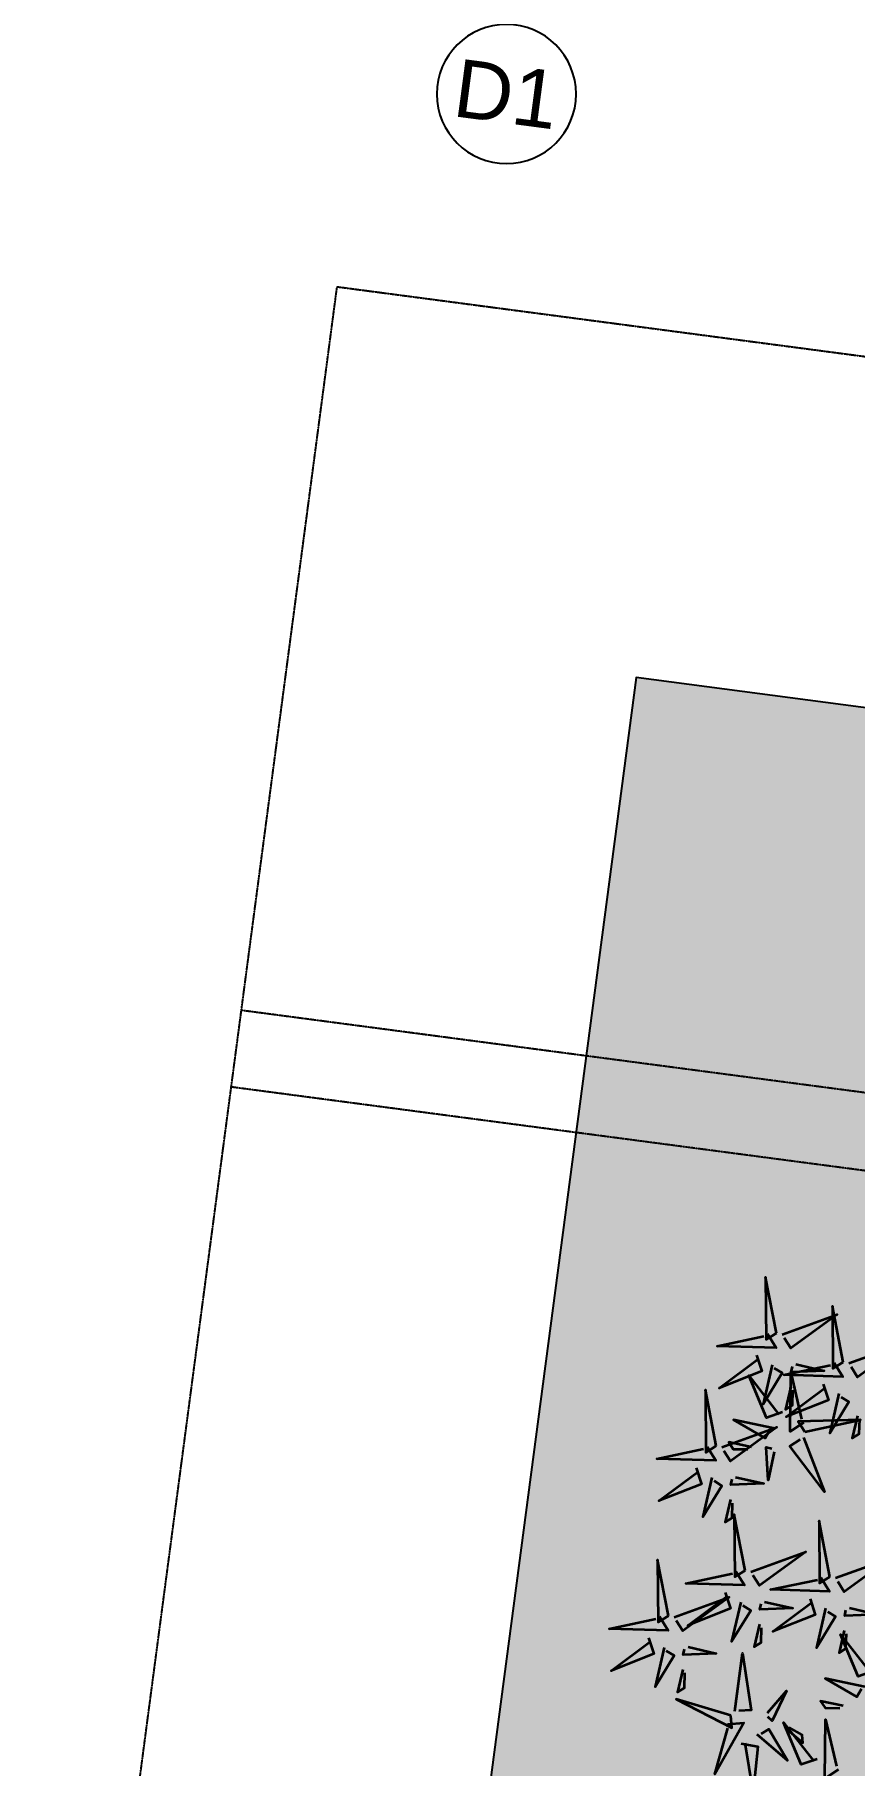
# Model space of a CAD drawing. Header units: millimetres. Extents: x -176651 to 424033, y -469666 to 486614.
# Drawn here: x 71311 to 72370, y 100795 to 103034 of the extents above; entities that cross this region are included whole.
import ezdxf
from ezdxf.enums import TextEntityAlignment as Align

# ---------------------------------------------------------------- set-up
doc = ezdxf.new("R2010")
doc.units = ezdxf.units.MM
doc.linetypes.add('1625_East Villa$0$DASHED', pattern=[0.75, 0.5, -0.25])
for name, color, linetype in [('1625_East Villa$0$ad-Door', 8, 'Continuous'), ('1625_East Villa$0$ad-Elevation 10', 8, 'Continuous'), ('1625_East Villa$0$ad-Furniture', 8, 'Continuous'), ('1625_East Villa$0$ad-Text Main_Door&window Label', 8, 'Continuous'), ('1625_East Villa$0$ad-Wall', 8, 'Continuous')]:
    doc.layers.add(name, color=color, linetype=linetype)
doc.layers.add('1625_East Villa$0$ad-Landscape', color=8, linetype='Continuous', lineweight=35)
doc.styles.add('1625_East Villa$0$New Text Style', font='arial.ttf', dxfattribs={"height": 100})

# ---------------------------------------------------------------- blocks, each defined once
blk = doc.blocks.new('1625_East Villa$0$bamboo')
at = {"layer": '1625_East Villa$0$ad-Landscape', "color": 62}
for points in [[(-1166, 756.5), (-1215.3, 904.1), (-1191.8, 735.2), (-1166, 756.5)], [(-1150.2, 755), (-1008.3, 828.6), (-1121.8, 720.5), (-1143.1, 746.4)], [(-974.8, 702), (-1024.2, 849.6), (-1000.7, 680.7), (-974.8, 702)], [(-1190.3, 750.9), (-1161.9, 716.5), (-1322.1, 700.2), (-1198.9, 743.8)], [(-1212, 689.6), (-1192.2, 648), (-1301.2, 587.1), (-1204.9, 680.9)], [(-1166.4, 669.3), (-1176.9, 559.2), (-1136.4, 650.5), (-1159.3, 660.7)], [(-999.2, 696.4), (-970.7, 661.9), (-1131, 645.7), (-1007.8, 689.3)], [(-1102, 678.9), (-1023.4, 671.3), (-1112.1, 656.1), (-1110.6, 671.8)], [(-1121.7, 544.2), (-1162.9, 523.5), (-1225.9, 631.2), (-1130.2, 536.9)], [(-1108, 616), (-1114, 553.1), (-1096.8, 567.3), (-1100.9, 607.4)], [(-1059.9, 523.7), (-1093.8, 494.6), (-1113.3, 654.4), (-1067.1, 532.2)], [(-1020.9, 635), (-1001.1, 593.4), (-1110, 532.6), (-1013.8, 626.4)], [(-1288.8, 429.3), (-1338.2, 576.9), (-1314.7, 408), (-1288.8, 429.3)], [(-975.2, 614.7), (-985.8, 504.7), (-945.3, 596), (-968.1, 606.1)], [(-1053.8, 499.5), (-907.2, 551.9), (-1075.6, 524.9), (-1053.8, 499.5)], [(-916.9, 561.5), (-922.9, 498.6), (-905.6, 512.8), (-909.7, 552.9)], [(-1273.1, 427.7), (-1131.2, 501.3), (-1244.7, 393.3), (-1266, 419.1)], [(-1141, 498.1), (-1251.3, 506.4), (-1159.2, 467.8), (-1149.5, 490.8)], [(-1055, 483.7), (-978.6, 343.4), (-1088.9, 454.6), (-1063.5, 476.4)], [(-1193.1, 438.6), (-1256.1, 443.4), (-1241.5, 426.4), (-1201.6, 431.4)], [(-1130.1, 433.9), (-1136.1, 355.2), (-1153.1, 443.6), (-1137.4, 442.4)], [(-1313.2, 423.7), (-1284.7, 389.2), (-1445, 373), (-1321.8, 416.6)], [(-1334.9, 362.3), (-1315.1, 320.7), (-1424, 259.8), (-1327.8, 353.7)], [(-1289.2, 342), (-1299.8, 231.9), (-1259.3, 323.3), (-1282.1, 333.4)], [(-1224.9, 351.7), (-1146.2, 344), (-1235, 328.8), (-1233.5, 344.6)], [(-1230.9, 288.8), (-1236.9, 225.9), (-1219.6, 240.1), (-1223.8, 280.1)], [(-1166, 102), (-1215.3, 249.6), (-1191.8, 80.7), (-1166, 102)], [(-933.9, 115.6), (-983.2, 263.3), (-959.7, 94.3), (-933.9, 115.6)], [(-1150.2, 100.5), (-1008.3, 174), (-1121.8, 66), (-1143.1, 91.9)], [(-1357.1, -48), (-1406.5, 99.6), (-1382.9, -69.3), (-1357.1, -48)], [(-1190.3, 96.4), (-1161.9, 61.9), (-1322.1, 45.7), (-1198.9, 89.3)], [(-958.2, 110.1), (-929.8, 75.6), (-1090, 59.3), (-966.8, 103)], [(-979.9, 48.7), (-960.1, 7.1), (-1069.1, -53.8), (-972.8, 40.1)], [(-1341.4, -49.5), (-1199.5, 24), (-1312.9, -84), (-1334.3, -58.1)], [(-1212, 35.1), (-1192.2, -6.5), (-1301.2, -67.4), (-1204.9, 26.4)], [(-1166.4, 14.8), (-1176.9, -95.3), (-1136.4, -4), (-1159.3, 6.1)], [(-1102, 24.4), (-1023.4, 16.8), (-1112.1, 1.6), (-1110.6, 17.3)], [(-934.3, 28.4), (-944.8, -81.7), (-904.3, 9.6), (-927.2, 19.8)], [(-869.9, 38), (-791.3, 30.4), (-880, 15.2), (-878.5, 30.9)], [(-1108, -38.5), (-1114, -101.4), (-1096.8, -87.2), (-1100.9, -47.1)], [(-780.4, -124), (-821.5, -144.7), (-884.6, -37), (-788.8, -131.3)], [(-875.9, -24.9), (-881.9, -87.8), (-864.7, -73.6), (-868.8, -33.5)], [(-1381.4, -53.6), (-1353, -88.1), (-1513.2, -104.3), (-1390.1, -60.7)], [(-1403.2, -114.9), (-1383.3, -156.5), (-1492.3, -217.4), (-1396.1, -123.6)], [(-1357.5, -135.2), (-1368, -245.3), (-1327.6, -154), (-1350.4, -143.9)], [(-1293.1, -125.6), (-1214.5, -133.2), (-1303.2, -148.4), (-1301.7, -132.7)], [(-1143.7, -283.2), (-1143, -123.3), (-1099.9, -274), (-1132.7, -280.9)], [(-1299.1, -188.5), (-1305.1, -251.4), (-1287.9, -237.2), (-1292, -197.1)], [(-799.7, -170.1), (-910, -161.8), (-817.9, -200.4), (-808.2, -177.3)], [(-1053.9, -275.7), (-1010.7, -209.6), (-1038.4, -295.3), (-1051.6, -286.6)], [(-851.8, -229.5), (-914.8, -224.8), (-900.2, -241.7), (-860.3, -236.8)], [(-1152.3, -296.4), (-1306, -271.7), (-1145.4, -329.2), (-1152.3, -296.4)], [(-841.4, -403.5), (-875.3, -432.7), (-894.8, -272.8), (-848.7, -395.1)], [(-1158.7, -320.6), (-1114.9, -311.4), (-1174.8, -460.8), (-1156.4, -331.5)], [(-1075.2, -337.2), (-982.6, -397.6), (-1044.7, -319.4), (-1064.3, -334.9)], [(-903.2, -383.1), (-944.4, -403.7), (-1007.5, -296), (-911.7, -390.3)], [(-1000.9, -310.2), (-948, -344.7), (-952.6, -322.9), (-990, -307.9)], [(-1114.4, -368.3), (-1068.3, -370), (-1064.9, -494.8), (-1103.4, -366)]]:
    blk.add_lwpolyline(points, dxfattribs=at)
at = {"layer": '1625_East Villa$0$ad-Landscape', "color": 76}
for points in [[(-959.1, 700.5), (-817.2, 774), (-930.7, 666), (-952, 691.8)], [(-918.2, 114.1), (-776.2, 187.7), (-889.7, 79.6), (-911, 105.5)]]:
    blk.add_lwpolyline(points, dxfattribs=at)
blk = doc.blocks.new('1625_East Villa$0$zw$DAD3')
at = {"transparency": 33554610}
h = blk.add_hatch(dxfattribs=at)
h.set_pattern_fill('DOTS', color=35, scale=20, angle=360)
h.set_pattern_definition([(360, (-800139.518, 271344.397), (15.875, 31.75), [0, -31.75])])
h.paths.add_polyline_path([(450, -2530), (2915, -2530), (2915, -450), (450, -450)])
at = {"layer": '1625_East Villa$0$ad-Elevation 10', "linetype": '1625_East Villa$0$DASHED'}
blk.add_lwpolyline([(0, -2980), (3365, -2980), (3365, 0), (0, 0)], close=True, dxfattribs=at)
at = {"layer": '1625_East Villa$0$ad-Elevation 10'}
blk.add_lwpolyline([(450, -2530), (2915, -2530), (2915, -450), (450, -450)], close=True, dxfattribs=at)
at = {"layer": '1625_East Villa$0$ad-Elevation 10', "linetype": '1625_East Villa$0$DASHED'}
for points in [[(0, -943.3), (3365, -943.3)], [(0, -1043.3), (3365, -1043.3)]]:
    blk.add_lwpolyline(points, dxfattribs=at)
at = {"layer": '1625_East Villa$0$ad-Landscape', "linetype": 'Continuous', "xscale": 0.473259546584505, "yscale": 0.473259546584505, "zscale": 0.473259546584505, "rotation": 359.9999999999999}
blk.add_blockref('1625_East Villa$0$bamboo', (1292.6, -1624.9), dxfattribs=at)
blk = doc.blocks.new('1625_East Villa$0$zw$D46D')
at = {"layer": '1625_East Villa$0$ad-Furniture'}
blk.add_blockref('1625_East Villa$0$zw$DAD3', (3610, 8185), dxfattribs=at)
blk = doc.blocks.new('*U169')
for p, q in [((-8.3, -111.1), (-41.7, -111.1)), ((-25, -127.8), (-25, -94.4)), ((-811.3, -760.8), (-796.4, -775.7)), ((-746.2, -826), (-761.1, -811.1))]:
    blk.add_line(p, q)
for points in [[(-1150, -100), (-1150, -50), (-1128.6, -50), (-1128.6, -35.7), (-1128.6, 0), (-1200, 0), (-1200, -100)], [(-50, -100), (0, -100), (0, 0), (-71.4, 0), (-71.4, -35.7), (-71.4, -50), (-50, -50)], [(-50, -100), (-130.8, -180.8), (-166.2, -145.5), (-85.4, -64.6)], [(-130.8, -180.8), (-747, -797), (-782.4, -761.6), (-166.2, -145.5)], [(-827.8, -877.8), (-747, -797), (-782.4, -761.6), (-863.2, -842.5)]]:
    blk.add_lwpolyline(points, close=True)
for points in [[(-808.2, -787.5), (-835.7, -760), (-772.9, -697.2), (-765, -705), (-822, -773.7)], [(-772.8, -822.8), (-745.4, -850.3), (-682.5, -787.5), (-690.4, -779.7), (-759, -836.7)]]:
    blk.add_lwpolyline(points)
blk.add_circle((-25, -111.1), 11.1)
at = {"color": 8, "linetype": '1625_East Villa$0$DASHED', "lineweight": 0}
blk.add_arc((-93.1, -153.1), 1047.4, 178.1881, 271.8119, dxfattribs=at)
at = {"layer": '1625_East Villa$0$ad-Text Main_Door&window Label'}
blk.add_line((-600, 125), (-600, -230), dxfattribs=at)
blk.add_circle((-600.3, 245), 120, dxfattribs=at)
at = {"layer": '1625_East Villa$0$ad-Text Main_Door&window Label', "style": '1625_East Villa$0$New Text Style'}
blk.add_attdef('D1', text='', height=100, dxfattribs=at).set_placement((-585.4, 244.6), align=Align.MIDDLE_CENTER)
blk = doc.blocks.new('1625_East Villa$0$zw$42B5')
at = {"layer": '1625_East Villa$0$ad-Door', "ltscale": 5}
ref = blk.add_blockref('*U169', (4245, 8645), dxfattribs=dict(at, xscale=-0.7499999997027537, yscale=0.7499999997027537, zscale=0.7499999997027537, rotation=179.9999999999998))
ref.add_attrib('D1', 'D1', dxfattribs={"layer": '1625_East Villa$0$ad-Text Main_Door&window Label', "height": 75, "rotation": 1440, "style": '1625_East Villa$0$New Text Style'}).set_placement((3794.8, 8461.3), align=Align.MIDDLE_CENTER)
blk = doc.blocks.new('1625_East Villa')
at = {"layer": '1625_East Villa$0$ad-Furniture'}
blk.add_blockref('1625_East Villa$0$zw$D46D', (0, 0), dxfattribs=at)
at = {"layer": '1625_East Villa$0$ad-Wall'}
blk.add_blockref('1625_East Villa$0$zw$42B5', (0, 0), dxfattribs=at)
blk = doc.blocks.new("All Plot's Villa Plans")
at = {"ltscale": 5, "rotation": 352.4703876422526}
blk.add_blockref('1625_East Villa', (67049.9, 95065.9), dxfattribs=at)

msp = doc.modelspace()

# ---------------------------------------------------------------- block references
at = {"ltscale": 5}
msp.add_blockref("All Plot's Villa Plans", (0, 0), dxfattribs=at)

doc.saveas('drawing.dxf')
